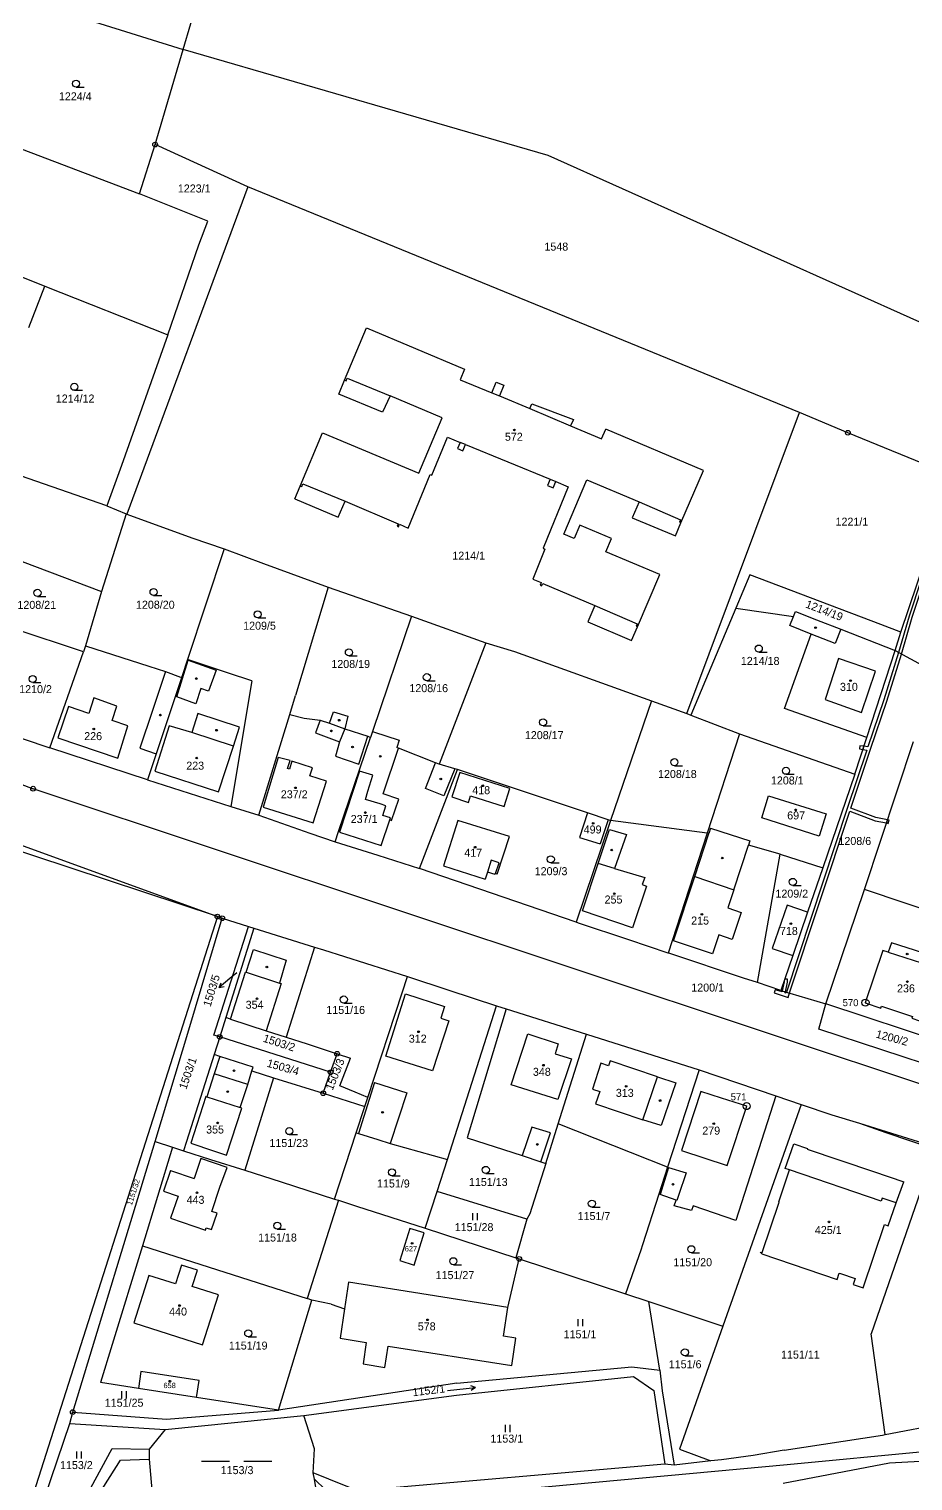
# Model space of a CAD drawing. Extents: x -820725 to -814908, y -1038210 to -1035296.
# Drawn here: x -818348.2 to -818160.4, y -1036908.8 to -1036600.3 of the extents above; entities that cross this region are included whole.
import ezdxf
from ezdxf.enums import TextEntityAlignment as Align

# ---------------------------------------------------------------- set-up
doc = ezdxf.new("R2010")
doc.units = 0
doc.header["$MEASUREMENT"] = 0
doc.linetypes.add('0_051C', pattern=[0])
for name, color, linetype in [('101', 1, 'CONTINUOUS'), ('1016', 1, 'CONTINUOUS'), ('1029', 1, 'CONTINUOUS'), ('105', 1, 'CONTINUOUS'), ('18', 1, 'CONTINUOUS'), ('21800', 1, 'CONTINUOUS'), ('21900', 1, 'CONTINUOUS'), ('23700', 1, 'CONTINUOUS'), ('304', 1, 'CONTINUOUS'), ('306', 1, 'CONTINUOUS'), ('402', 1, 'CONTINUOUS'), ('404', 1, 'CONTINUOUS'), ('802', 1, 'CONTINUOUS'), ('803', 1, 'CONTINUOUS')]:
    doc.layers.add(name, color=color, linetype=linetype)

# ---------------------------------------------------------------- blocks, each defined once
blk = doc.blocks.new('4_02$0')
at = {"layer": '404', "color": 255, "linetype": 'Continuous'}
blk.add_circle((-0.01, 0), 0.175, dxfattribs=at)
blk = doc.blocks.new('1029$1')
at = {"layer": '1029', "color": 6, "linetype": 'Continuous'}
for p, q in [((0, 3), (-0.5, 2)), ((0, 0), (0, 3)), ((0, 3), (0.5, 2))]:
    blk.add_line(p, q, dxfattribs=at)
blk = doc.blocks.new('3_04$3')
at = {"layer": '304', "color": 255, "linetype": 'Continuous'}
blk.add_line((0.01, 0), (1.76, 0), dxfattribs=at)
blk.add_circle((0.01, 0.75), 0.75, dxfattribs=at)
blk = doc.blocks.new('3_06$2')
at = {"layer": '306', "color": 255, "linetype": 'Continuous'}
for p, q in [((-0.51, 0), (-0.51, 1.5)), ((0.49, 0), (0.49, 1.5))]:
    blk.add_line(p, q, dxfattribs=at)
blk = doc.blocks.new('8_02$6')
at = {"layer": '802', "color": 255, "linetype": 'Continuous'}
for p, q in [((3.02, -0.01), (2.04, 0.49)), ((-2.98, -0.01), (3.02, -0.01)), ((3.02, -0.01), (2.04, -0.51))]:
    blk.add_line(p, q, dxfattribs=at)
blk = doc.blocks.new('8_03$8')
at = {"layer": '803', "color": 255, "linetype": 'Continuous'}
for p, q in [((-7.49, 0), (-1.49, 0)), ((1.51, 0), (7.51, 0))]:
    blk.add_line(p, q, dxfattribs=at)
blk = doc.blocks.new('1_01$12')
at = {"layer": '101', "color": 3, "linetype": 'Continuous'}
for radius in [0.75, 0.03]:
    blk.add_circle((0, 0), radius, dxfattribs=at)
blk = doc.blocks.new('1_05$13')
at = {"layer": '105', "color": 3, "linetype": 'Continuous'}
for radius in [0.5, 0.0303]:
    blk.add_circle((0, 0), radius, dxfattribs=at)

msp = doc.modelspace()

# ---------------------------------------------------------------- linework, layer by layer
at = {"layer": '1029', "color": 255, "linetype": 'Continuous'}
msp.add_line((-818304.12, -1036800.84), (-818305.56, -1036802.03), dxfattribs=at)
at = {"layer": '21800', "color": 255, "linetype": 'Continuous'}
for p, q in [((-818281.24, -1036674.87), (-818280.86, -1036675.01)), ((-818280.86, -1036675.01), (-818280.63, -1036674.47)), ((-818280.63, -1036674.47), (-818271.54, -1036678.26)), ((-818249.92, -1036677.58), (-818248.29, -1036678.25)), ((-818241.86, -1036680.89), (-818233.18, -1036684.63)), ((-818255.49, -1036688.59), (-818256.66, -1036688.11)), ((-818290.31, -1036697.52), (-818290.05, -1036696.9)), ((-818290.05, -1036696.9), (-818281.1, -1036700.6)), ((-818237.52, -1036695.96), (-818236.32, -1036696.45)), ((-818290.62, -1036697.39), (-818290.31, -1036697.52)), ((-818218.64, -1036700.75), (-818209.82, -1036704.54)), ((-818209.82, -1036704.54), (-818210.06, -1036705.09)), ((-818210.06, -1036705.09), (-818209.76, -1036705.22)), ((-818228, -1036722.8), (-818219.02, -1036726.64)), ((-818219.02, -1036726.64), (-818219.25, -1036727.17)), ((-818219.25, -1036727.17), (-818218.94, -1036727.31)), ((-818175.76, -1036727.83), (-818176.94, -1036730.84)), ((-818176.94, -1036730.84), (-818182.04, -1036728.84)), ((-818176.24, -1036734.04), (-818179.12, -1036742.73)), ((-818168.38, -1036736.7), (-818176.24, -1036734.04)), ((-818319.25, -1036736.81), (-818322.04, -1036745.12)), ((-818316.85, -1036742.21), (-818314.4, -1036734.42)), ((-818314.4, -1036734.42), (-818308.51, -1036736.51)), ((-818308.51, -1036736.51), (-818310.08, -1036740.98)), ((-818171.34, -1036745.49), (-818168.38, -1036736.7)), ((-818334.5, -1036742.42), (-818335.53, -1036745.69)), ((-818329.57, -1036744.18), (-818334.5, -1036742.42)), ((-818312.81, -1036743.67), (-818316.85, -1036742.21)), ((-818311.76, -1036740.43), (-818312.81, -1036743.67)), ((-818310.08, -1036740.98), (-818311.76, -1036740.43)), ((-818179.12, -1036742.73), (-818171.34, -1036745.49)), ((-818339.87, -1036744.23), (-818342.13, -1036750.88)), ((-818335.53, -1036745.69), (-818339.87, -1036744.23)), ((-818330.56, -1036747.24), (-818329.57, -1036744.18)), ((-818322.04, -1036745.12), (-818324.72, -1036753.1)), ((-818312.41, -1036745.74), (-818313.67, -1036749.78)), ((-818303.52, -1036748.65), (-818312.41, -1036745.74)), ((-818327.22, -1036748.36), (-818330.56, -1036747.24)), ((-818329.37, -1036755.21), (-818327.22, -1036748.36)), ((-818318.46, -1036748.34), (-818321.52, -1036757.98)), ((-818313.67, -1036749.78), (-818318.46, -1036748.34)), ((-818304.8, -1036752.69), (-818303.52, -1036748.65)), ((-818286.36, -1036747.15), (-818287.41, -1036749.85)), ((-818284.37, -1036747.8), (-818281.14, -1036748.95)), ((-818281.14, -1036748.95), (-818282.3, -1036751.78)), ((-818342.13, -1036750.88), (-818329.37, -1036755.21)), ((-818304.8, -1036752.69), (-818313.67, -1036749.78)), ((-818287.41, -1036749.85), (-818282.3, -1036751.78)), ((-818282.3, -1036751.78), (-818283.1, -1036754.82)), ((-818278.18, -1036756.47), (-818276.27, -1036750.55)), ((-818324.72, -1036753.1), (-818321.21, -1036754.27)), ((-818308.01, -1036762.36), (-818304.8, -1036752.69)), ((-818295.33, -1036755.1), (-818298.51, -1036765.63)), ((-818292.75, -1036755.74), (-818295.33, -1036755.1)), ((-818283.1, -1036754.82), (-818278.18, -1036756.47)), ((-818272.99, -1036762.81), (-818269.77, -1036753.11)), ((-818321.52, -1036757.98), (-818308.01, -1036762.36)), ((-818293.31, -1036757.42), (-818292.75, -1036755.74)), ((-818292.93, -1036757.55), (-818293.31, -1036757.42)), ((-818292.38, -1036755.88), (-818292.93, -1036757.55)), ((-818288.03, -1036757.27), (-818292.38, -1036755.88)), ((-818288.56, -1036758.95), (-818288.03, -1036757.27)), ((-818278.04, -1036757.95), (-818282.3, -1036770.91)), ((-818275.21, -1036758.8), (-818278.04, -1036757.95)), ((-818276.24, -1036762.23), (-818275.21, -1036758.8)), ((-818264.03, -1036761.68), (-818261.85, -1036756.21)), ((-818257.79, -1036757.48), (-818260.09, -1036763.2)), ((-818285.01, -1036760.1), (-818288.56, -1036758.95)), ((-818287.84, -1036768.99), (-818285.01, -1036760.1)), ((-818260.09, -1036763.2), (-818264.03, -1036761.68)), ((-818276.77, -1036764), (-818276.24, -1036762.23)), ((-818273.64, -1036764.93), (-818276.77, -1036764)), ((-818272.41, -1036765.31), (-818273.64, -1036764.93)), ((-818269.7, -1036763.92), (-818272.99, -1036762.81)), ((-818271.23, -1036768.47), (-818269.7, -1036763.92)), ((-818298.51, -1036765.63), (-818287.84, -1036768.99)), ((-818273.06, -1036767.4), (-818272.41, -1036765.31)), ((-818271.44, -1036767.9), (-818273.06, -1036767.4)), ((-818271.59, -1036768.35), (-818271.44, -1036767.9)), ((-818282.3, -1036770.91), (-818273.42, -1036773.74)), ((-818273.42, -1036773.74), (-818271.59, -1036768.35)), ((-818271.59, -1036768.35), (-818271.23, -1036768.47)), ((-818227.35, -1036777.58), (-818224.94, -1036770.35)), ((-818224.94, -1036770.35), (-818221.32, -1036771.43)), ((-818221.32, -1036771.43), (-818223.88, -1036778.63)), ((-818206.81, -1036780.33), (-818203.8, -1036771.23)), ((-818198.46, -1036783.22), (-818195.39, -1036773.68)), ((-818250.05, -1036776.9), (-818250.86, -1036779.41)), ((-818248.38, -1036777.44), (-818250.05, -1036776.9)), ((-818249.12, -1036779.72), (-818248.38, -1036777.44)), ((-818230.68, -1036787.65), (-818227.35, -1036777.58)), ((-818223.88, -1036778.63), (-818227.35, -1036777.58)), ((-818223.88, -1036778.63), (-818217.43, -1036780.6)), ((-818211.33, -1036794.01), (-818206.81, -1036780.33)), ((-818206.81, -1036780.33), (-818198.46, -1036783.22)), ((-818217.08, -1036782.41), (-818220.04, -1036791.24)), ((-818217.43, -1036780.6), (-818217.99, -1036782.08)), ((-818217.99, -1036782.08), (-818217.08, -1036782.41)), ((-818198.46, -1036783.22), (-818199.75, -1036787.05)), ((-818220.04, -1036791.24), (-818230.68, -1036787.65)), ((-818199.75, -1036787.05), (-818196.93, -1036788)), ((-818196.93, -1036788), (-818198.88, -1036793.73)), ((-818203.05, -1036796.82), (-818211.33, -1036794.01)), ((-818201.69, -1036792.78), (-818203.05, -1036796.82)), ((-818198.88, -1036793.73), (-818201.69, -1036792.78)), ((-818164.99, -1036794.45), (-818165.7, -1036796.47)), ((-818158.37, -1036796.6), (-818164.99, -1036794.45)), ((-818302.11, -1036800.71), (-818300.56, -1036795.89)), ((-818300.56, -1036795.89), (-818293.6, -1036798.14)), ((-818293.6, -1036798.14), (-818295.03, -1036802.99)), ((-818166.85, -1036796.1), (-818170.59, -1036807.21)), ((-818165.7, -1036796.47), (-818166.85, -1036796.1)), ((-818165.7, -1036796.47), (-818158.61, -1036798.73)), ((-818305.46, -1036810.65), (-818302.26, -1036800.66)), ((-818302.26, -1036800.66), (-818302.11, -1036800.71)), ((-818302.11, -1036800.71), (-818295.03, -1036802.99)), ((-818294.66, -1036803.11), (-818297.83, -1036813.12)), ((-818295.03, -1036802.99), (-818294.66, -1036803.11)), ((-818272.4, -1036818.51), (-818268.24, -1036805.27)), ((-818268.24, -1036805.27), (-818260, -1036807.96)), ((-818260, -1036807.96), (-818260.76, -1036810.48)), ((-818170.59, -1036807.21), (-818167.26, -1036808.31)), ((-818167.26, -1036808.31), (-818167.13, -1036807.9)), ((-818167.13, -1036807.9), (-818160.56, -1036810.08)), ((-818259.02, -1036811.01), (-818262.52, -1036821.68)), ((-818260.76, -1036810.48), (-818259.02, -1036811.01)), ((-818160.56, -1036810.08), (-818160.7, -1036810.49)), ((-818160.7, -1036810.49), (-818157.4, -1036811.59)), ((-818245.79, -1036824.62), (-818242.25, -1036813.79)), ((-818242.25, -1036813.79), (-818235.82, -1036815.92)), ((-818235.82, -1036815.92), (-818236.47, -1036818.01)), ((-818307.71, -1036818.57), (-818308.89, -1036822.28)), ((-818262.52, -1036821.68), (-818272.4, -1036818.51)), ((-818236.47, -1036818.01), (-818232.97, -1036819.1)), ((-818232.97, -1036819.1), (-818235.89, -1036827.72)), ((-818226.73, -1036820.04), (-818228.51, -1036825.54)), ((-818225.12, -1036820.56), (-818226.73, -1036820.04)), ((-818224.78, -1036819.56), (-818225.12, -1036820.56)), ((-818214.7, -1036822.96), (-818224.78, -1036819.56)), ((-818308.89, -1036822.28), (-818310.44, -1036827.15)), ((-818301.78, -1036824.53), (-818308.89, -1036822.28)), ((-818301.78, -1036824.53), (-818300.87, -1036821.68)), ((-818217.81, -1036832.09), (-818214.7, -1036822.96)), ((-818214.7, -1036822.96), (-818210.82, -1036824.22)), ((-818303.39, -1036829.42), (-818301.78, -1036824.53)), ((-818274.83, -1036824.12), (-818278.24, -1036834.94)), ((-818274.83, -1036824.12), (-818267.98, -1036826.35)), ((-818267.98, -1036826.35), (-818271.5, -1036837.07)), ((-818235.89, -1036827.72), (-818245.79, -1036824.62)), ((-818228.51, -1036825.54), (-818226.99, -1036826.06)), ((-818226.99, -1036826.06), (-818227.87, -1036828.63)), ((-818210.82, -1036824.22), (-818213.95, -1036833.29)), ((-818205.5, -1036826.07), (-818209.63, -1036838.56)), ((-818201.13, -1036827.46), (-818205.5, -1036826.07)), ((-818310.66, -1036827.08), (-818313.87, -1036836.99)), ((-818310.44, -1036827.15), (-818310.66, -1036827.08)), ((-818310.44, -1036827.15), (-818303.39, -1036829.42)), ((-818306.31, -1036839.54), (-818303.01, -1036829.55)), ((-818303.01, -1036829.55), (-818303.39, -1036829.42)), ((-818227.87, -1036828.63), (-818217.81, -1036832.09)), ((-818195.73, -1036829.19), (-818201.13, -1036827.46)), ((-818199.91, -1036841.79), (-818195.73, -1036829.19)), ((-818213.95, -1036833.29), (-818217.81, -1036832.09)), ((-818241.44, -1036833.63), (-818243.44, -1036839.66)), ((-818237.47, -1036834.8), (-818241.44, -1036833.63)), ((-818239.51, -1036840.97), (-818237.47, -1036834.8)), ((-818313.87, -1036836.99), (-818309.04, -1036838.62)), ((-818309.04, -1036838.62), (-818306.31, -1036839.54)), ((-818209.63, -1036838.56), (-818199.91, -1036841.79)), ((-818212.4, -1036842.16), (-818214.16, -1036847.94)), ((-818212.4, -1036842.16), (-818208.6, -1036843.32)), ((-818208.6, -1036843.32), (-818210.23, -1036848.16)), ((-818167.16, -1036849.34), (-818186.64, -1036842.72)), ((-818210.23, -1036848.16), (-818210.58, -1036849.19)), ((-818210.58, -1036849.19), (-818210.74, -1036849.13)), ((-818166.95, -1036848.71), (-818167.16, -1036849.34)), ((-818164.03, -1036849.7), (-818166.95, -1036848.71)), ((-818192.52, -1036860.39), (-818192.47, -1036860.25))]:
    msp.add_line(p, q, dxfattribs=at)
at = {"layer": '21900', "color": 3, "linetype": 'Continuous'}
for p, q in [((-818315.49, -1036604.66), (-818309.5, -1036584.02)), ((-818334.35, -1036598.73), (-818315.49, -1036604.66)), ((-818321.46, -1036624.83), (-818315.49, -1036604.66)), ((-818354.38, -1036624.05), (-818324.77, -1036635.31)), ((-818324.77, -1036635.31), (-818321.46, -1036624.83)), ((-818301.78, -1036633.83), (-818321.46, -1036624.83)), ((-818301.78, -1036633.83), (-818327.43, -1036703.38)), ((-818310.26, -1036641.11), (-818324.77, -1036635.31)), ((-818184.55, -1036681.75), (-818301.78, -1036633.83)), ((-818312.18, -1036646.13), (-818310.26, -1036641.11)), ((-818318.74, -1036665.25), (-818312.18, -1036646.13)), ((-818358.12, -1036649.66), (-818344.9, -1036654.94)), ((-818348.27, -1036663.69), (-818344.9, -1036654.94)), ((-818344.9, -1036654.94), (-818318.74, -1036665.25)), ((-818318.74, -1036665.25), (-818328.63, -1036693.03)), ((-818281.24, -1036674.87), (-818276.52, -1036663.75)), ((-818276.52, -1036663.75), (-818255.7, -1036672.59)), ((-818282.41, -1036677.86), (-818281.24, -1036674.87)), ((-818255.7, -1036672.59), (-818256.62, -1036674.82)), ((-818256.62, -1036674.82), (-818249.92, -1036677.58)), ((-818249.92, -1036677.58), (-818249, -1036675.34)), ((-818249, -1036675.34), (-818247.37, -1036675.99)), ((-818273.15, -1036681.73), (-818282.41, -1036677.86)), ((-818271.54, -1036678.26), (-818273.15, -1036681.73)), ((-818260.43, -1036682.9), (-818271.54, -1036678.26)), ((-818247.37, -1036675.99), (-818248.29, -1036678.25)), ((-818248.29, -1036678.25), (-818241.86, -1036680.89)), ((-818241.86, -1036680.89), (-818241.43, -1036679.93)), ((-818241.43, -1036679.93), (-818232.55, -1036683.27)), ((-818265.45, -1036694.68), (-818260.43, -1036682.9)), ((-818232.55, -1036683.27), (-818233.18, -1036684.63)), ((-818233.18, -1036684.63), (-818226.63, -1036687.39)), ((-818208.49, -1036745.74), (-818184.55, -1036681.75)), ((-818174.27, -1036686.08), (-818184.55, -1036681.75)), ((-818290.62, -1036697.39), (-818285.9, -1036686.1)), ((-818285.9, -1036686.1), (-818265.45, -1036694.68)), ((-818262.66, -1036695.09), (-818259.34, -1036687.01)), ((-818259.34, -1036687.01), (-818256.66, -1036688.11)), ((-818226.63, -1036687.39), (-818225.7, -1036685.29)), ((-818204.92, -1036694.06), (-818225.7, -1036685.29)), ((-818151.91, -1036695.23), (-818174.27, -1036686.08)), ((-818256.66, -1036688.11), (-818257.21, -1036689.45)), ((-818257.21, -1036689.45), (-818256.04, -1036689.93)), ((-818256.04, -1036689.93), (-818255.49, -1036688.59)), ((-818255.49, -1036688.59), (-818237.52, -1036695.96)), ((-818331.69, -1036701.61), (-818358.43, -1036692.32)), ((-818328.63, -1036693.03), (-818331.69, -1036701.61)), ((-818267.71, -1036706.31), (-818263.04, -1036694.93)), ((-818263.04, -1036694.93), (-818262.66, -1036695.09)), ((-818237.52, -1036695.96), (-818238.06, -1036697.3)), ((-818236.87, -1036697.79), (-818236.32, -1036696.45)), ((-818236.32, -1036696.45), (-818233.66, -1036697.54)), ((-818234.59, -1036707.63), (-818229.74, -1036696.09)), ((-818229.74, -1036696.09), (-818218.64, -1036700.75)), ((-818209.76, -1036705.22), (-818204.92, -1036694.06)), ((-818291.79, -1036700.13), (-818290.62, -1036697.39)), ((-818291.79, -1036700.13), (-818282.56, -1036704.01)), ((-818233.66, -1036697.54), (-818239.02, -1036710.61)), ((-818238.06, -1036697.3), (-818236.87, -1036697.79)), ((-818331.69, -1036701.61), (-818327.62, -1036703.31)), ((-818282.56, -1036704.01), (-818281.1, -1036700.6)), ((-818281.1, -1036700.6), (-818269.83, -1036705.41)), ((-818218.64, -1036700.75), (-818220.06, -1036704.13)), ((-818327.62, -1036703.31), (-818332.82, -1036719.78)), ((-818327.62, -1036703.31), (-818327.43, -1036703.38)), ((-818327.43, -1036703.38), (-818313.64, -1036708.41)), ((-818269.83, -1036705.41), (-818270.06, -1036705.95)), ((-818270.06, -1036705.95), (-818269.77, -1036706.08)), ((-818269.77, -1036706.08), (-818269.54, -1036705.53)), ((-818269.54, -1036705.53), (-818267.71, -1036706.31)), ((-818231.2, -1036705.72), (-818232.39, -1036708.55)), ((-818224.52, -1036708.53), (-818231.2, -1036705.72)), ((-818220.06, -1036704.13), (-818210.89, -1036707.99)), ((-818210.89, -1036707.99), (-818209.76, -1036705.22)), ((-818313.64, -1036708.41), (-818306.78, -1036710.71)), ((-818232.39, -1036708.55), (-818234.59, -1036707.63)), ((-818225.71, -1036711.36), (-818224.52, -1036708.53)), ((-818359.94, -1036709.6), (-818332.82, -1036719.78)), ((-818306.78, -1036710.71), (-818314.57, -1036734.24)), ((-818306.78, -1036710.71), (-818298.41, -1036713.83)), ((-818238.62, -1036710.78), (-818241.23, -1036717.15)), ((-818239.02, -1036710.61), (-818238.62, -1036710.78)), ((-818214.25, -1036716.17), (-818225.71, -1036711.36)), ((-818298.41, -1036713.83), (-818284.66, -1036718.85)), ((-818162.99, -1036728.46), (-818157.8, -1036712.96)), ((-818241.23, -1036717.15), (-818239.42, -1036717.92)), ((-818239.42, -1036717.92), (-818239.65, -1036718.47)), ((-818239.65, -1036718.47), (-818239.33, -1036718.6)), ((-818239.33, -1036718.6), (-818239.11, -1036718.07)), ((-818239.11, -1036718.07), (-818228, -1036722.8)), ((-818218.94, -1036727.31), (-818214.25, -1036716.17)), ((-818195.12, -1036716.26), (-818198.09, -1036723.33)), ((-818167.27, -1036726.82), (-818195.12, -1036716.26)), ((-818332.82, -1036719.78), (-818336.25, -1036731.34)), ((-818284.66, -1036718.85), (-818291.62, -1036741.88)), ((-818284.66, -1036718.85), (-818266.99, -1036725.04)), ((-818228, -1036722.8), (-818229.48, -1036726.27)), ((-818198.09, -1036723.33), (-818204.52, -1036738.64)), ((-818198.09, -1036723.33), (-818185.83, -1036725.1)), ((-818185.83, -1036725.1), (-818185.42, -1036724.05)), ((-818185.42, -1036724.05), (-818180.95, -1036725.8)), ((-818336.64, -1036732.65), (-818351.59, -1036727.64)), ((-818266.99, -1036725.04), (-818275.27, -1036749.52)), ((-818266.99, -1036725.04), (-818251.2, -1036730.72)), ((-818229.48, -1036726.27), (-818220.22, -1036730.19)), ((-818220.22, -1036730.19), (-818218.94, -1036727.31)), ((-818186.6, -1036727.06), (-818185.83, -1036725.1)), ((-818182.04, -1036728.84), (-818186.6, -1036727.06)), ((-818180.95, -1036725.8), (-818175.76, -1036727.83)), ((-818175.76, -1036727.83), (-818164.22, -1036732.36)), ((-818162.99, -1036728.46), (-818167.27, -1036726.82)), ((-818431.29, -1036729.71), (-818347.38, -1036761.7)), ((-818251.2, -1036730.72), (-818261.13, -1036756.49)), ((-818251.2, -1036730.72), (-818245.07, -1036732.58)), ((-818187.7, -1036744.63), (-818182.04, -1036728.84)), ((-818164.22, -1036732.36), (-818162.99, -1036728.46)), ((-818343.79, -1036753.02), (-818336.64, -1036732.65)), ((-818336.25, -1036731.34), (-818336.64, -1036732.65)), ((-818336.25, -1036731.34), (-818322.78, -1036735.67)), ((-818245.07, -1036732.58), (-818215.98, -1036743.04)), ((-818170.27, -1036750.85), (-818164.22, -1036732.36)), ((-818164.22, -1036732.36), (-818155.25, -1036737.23)), ((-818322.78, -1036735.67), (-818319.25, -1036736.81)), ((-818319.25, -1036736.81), (-818316.08, -1036737.97)), ((-818314.57, -1036734.24), (-818315.79, -1036737.91)), ((-818305.86, -1036737.15), (-818314.57, -1036734.24)), ((-818300.91, -1036738.79), (-818305.86, -1036737.15)), ((-818315.79, -1036737.91), (-818321.21, -1036754.27)), ((-818316.08, -1036737.97), (-818315.79, -1036737.91)), ((-818300.91, -1036738.79), (-818305.35, -1036765.48)), ((-818204.52, -1036738.64), (-818207.63, -1036746.05)), ((-818292.85, -1036745.93), (-818291.62, -1036741.88)), ((-818215.98, -1036743.04), (-818224.7, -1036768.48)), ((-818215.98, -1036743.04), (-818208.49, -1036745.74)), ((-818296.11, -1036756.51), (-818292.85, -1036745.93)), ((-818292.85, -1036745.93), (-818289.77, -1036746.74)), ((-818284.37, -1036747.8), (-818283.56, -1036745.35)), ((-818283.56, -1036745.35), (-818280.54, -1036746.26)), ((-818280.54, -1036746.26), (-818281.14, -1036748.95)), ((-818208.49, -1036745.74), (-818207.63, -1036746.05)), ((-818207.63, -1036746.05), (-818197.26, -1036750.01)), ((-818170.27, -1036750.85), (-818187.7, -1036744.63)), ((-818356.57, -1036748.76), (-818343.79, -1036753.02)), ((-818289.77, -1036746.74), (-818286.36, -1036747.15)), ((-818286.36, -1036747.15), (-818284.37, -1036747.8)), ((-818281.14, -1036748.95), (-818276.27, -1036750.55)), ((-818275.27, -1036749.52), (-818275.7, -1036750.79)), ((-818275.05, -1036749.59), (-818275.27, -1036749.52)), ((-818282.48, -1036770.81), (-818275.7, -1036750.79)), ((-818276.27, -1036750.55), (-818275.7, -1036750.79)), ((-818275.05, -1036749.59), (-818269.61, -1036751.42)), ((-818269.61, -1036751.42), (-818270.13, -1036752.97)), ((-818197.26, -1036750.01), (-818204.15, -1036771.13)), ((-818197.26, -1036750.01), (-818172.82, -1036758.65)), ((-818172.82, -1036758.65), (-818170.27, -1036750.85)), ((-818170.71, -1036783.11), (-818160.31, -1036751.64)), ((-818323.06, -1036759.85), (-818343.79, -1036753.02)), ((-818321.21, -1036754.27), (-818323.06, -1036759.85)), ((-818269.77, -1036753.11), (-818270.13, -1036752.97)), ((-818261.85, -1036756.21), (-818269.77, -1036753.11)), ((-818308.23, -1036788.88), (-818402.98, -1036757.52)), ((-818299.45, -1036767.36), (-818296.11, -1036756.51)), ((-818265.28, -1036778.65), (-818257.21, -1036757.65)), ((-818261.13, -1036756.49), (-818261.85, -1036756.21)), ((-818257.79, -1036757.48), (-818261.13, -1036756.49)), ((-818256.73, -1036758.25), (-818258.4, -1036763.46)), ((-818257.21, -1036757.65), (-818257.79, -1036757.48)), ((-818229.62, -1036766.84), (-818257.21, -1036757.65)), ((-818246.07, -1036761.66), (-818256.73, -1036758.25)), ((-818172.82, -1036758.65), (-818179.59, -1036778.5)), ((-818146.21, -1036828.71), (-818347.38, -1036761.7)), ((-818323.06, -1036759.85), (-818305.35, -1036765.48)), ((-818247.31, -1036765.5), (-818246.07, -1036761.66)), ((-818258.4, -1036763.46), (-818254.9, -1036764.62)), ((-818254.9, -1036764.62), (-818254.43, -1036763.19)), ((-818254.43, -1036763.19), (-818247.31, -1036765.5)), ((-818192.53, -1036767.86), (-818191.12, -1036763.21)), ((-818191.12, -1036763.21), (-818178.9, -1036767.05)), ((-818372.55, -1036765.52), (-818307.19, -1036789.22)), ((-818305.35, -1036765.48), (-818299.45, -1036767.36)), ((-818299.45, -1036767.36), (-818288.58, -1036771.13)), ((-818229.62, -1036766.84), (-818231.3, -1036772.08)), ((-818225.17, -1036768.32), (-818229.62, -1036766.84)), ((-818180.38, -1036771.81), (-818192.53, -1036767.86)), ((-818178.9, -1036767.05), (-818180.38, -1036771.81)), ((-818288.58, -1036771.13), (-818283.22, -1036773)), ((-818283.22, -1036773), (-818282.48, -1036770.81)), ((-818257.11, -1036768.43), (-818260.17, -1036778.1)), ((-818246.19, -1036771.89), (-818257.11, -1036768.43)), ((-818224.7, -1036768.48), (-818232, -1036790.09)), ((-818225.17, -1036768.32), (-818226.88, -1036773.44)), ((-818224.7, -1036768.48), (-818225.17, -1036768.32)), ((-818204.15, -1036771.13), (-818224.7, -1036768.48)), ((-818204.15, -1036771.13), (-818207.13, -1036780.26)), ((-818203.8, -1036771.23), (-818204.15, -1036771.13)), ((-818203.42, -1036770.07), (-818203.8, -1036771.23)), ((-818203.42, -1036770.07), (-818195.09, -1036772.76)), ((-818283.22, -1036773), (-818274.14, -1036775.85)), ((-818248.76, -1036779.83), (-818246.19, -1036771.89)), ((-818231.3, -1036772.08), (-818226.88, -1036773.44)), ((-818195.09, -1036772.76), (-818195.39, -1036773.68)), ((-818188.62, -1036775.64), (-818195.39, -1036773.68)), ((-818274.14, -1036775.85), (-818265.28, -1036778.65)), ((-818193.45, -1036802.91), (-818188.62, -1036775.64)), ((-818188.62, -1036775.64), (-818179.59, -1036778.5)), ((-818232, -1036790.09), (-818265.28, -1036778.65)), ((-818260.17, -1036778.1), (-818251.35, -1036780.94)), ((-818250.86, -1036779.41), (-818251.35, -1036780.94)), ((-818249.19, -1036779.95), (-818250.86, -1036779.41)), ((-818249.12, -1036779.72), (-818249.19, -1036779.95)), ((-818248.76, -1036779.83), (-818249.12, -1036779.72)), ((-818207.13, -1036780.26), (-818212.47, -1036796.63)), ((-818179.59, -1036778.5), (-818182.83, -1036787.96)), ((-818178.94, -1036807.42), (-818170.71, -1036783.11)), ((-818142.51, -1036792.62), (-818170.71, -1036783.11)), ((-818308.23, -1036788.88), (-818347.3, -1036911.4)), ((-818314.31, -1036812.95), (-818307.19, -1036789.22)), ((-818307.19, -1036789.22), (-818308.23, -1036788.88)), ((-818307.19, -1036789.22), (-818301.64, -1036790.96)), ((-818182.83, -1036787.96), (-818185.99, -1036797.18)), ((-818309, -1036814.06), (-818301.64, -1036790.96)), ((-818300.51, -1036791.32), (-818306.41, -1036810.34)), ((-818301.64, -1036790.96), (-818300.51, -1036791.32)), ((-818300.51, -1036791.32), (-818287.62, -1036795.36)), ((-818231.47, -1036790.26), (-818232, -1036790.09)), ((-818220.83, -1036793.82), (-818231.47, -1036790.26)), ((-818287.62, -1036795.36), (-818293.58, -1036814.5)), ((-818287.62, -1036795.36), (-818285.69, -1036795.97)), ((-818212.47, -1036796.63), (-818220.83, -1036793.82)), ((-818285.69, -1036795.97), (-818267.84, -1036801.59)), ((-818212.09, -1036796.75), (-818212.47, -1036796.63)), ((-818196.43, -1036801.93), (-818212.09, -1036796.75)), ((-818185.99, -1036797.18), (-818188.52, -1036804.55)), ((-818268.99, -1036805.1), (-818267.84, -1036801.59)), ((-818267.84, -1036801.59), (-818259.06, -1036804.49)), ((-818193.45, -1036802.91), (-818196.43, -1036801.93)), ((-818259.06, -1036804.49), (-818248.91, -1036807.85)), ((-818188.52, -1036804.55), (-818193.45, -1036802.91)), ((-818188.52, -1036804.55), (-818178.94, -1036807.42)), ((-818276.27, -1036827.31), (-818268.99, -1036805.1)), ((-818259.35, -1036840.46), (-818248.91, -1036807.85)), ((-818248.91, -1036807.85), (-818246.9, -1036808.47)), ((-818180.45, -1036812.82), (-818178.94, -1036807.42)), ((-818150.64, -1036816.8), (-818178.94, -1036807.42)), ((-818306.41, -1036810.34), (-818307.73, -1036814.45)), ((-818305.46, -1036810.65), (-818306.41, -1036810.34)), ((-818305.46, -1036810.65), (-818297.83, -1036813.12)), ((-818246.9, -1036808.47), (-818255.16, -1036835.91)), ((-818246.9, -1036808.47), (-818229.82, -1036813.84)), ((-818321.43, -1036836.7), (-818314.31, -1036812.95)), ((-818307.73, -1036814.45), (-818309, -1036814.06)), ((-818297.83, -1036813.12), (-818293.58, -1036814.5)), ((-818235.81, -1036832.93), (-818229.82, -1036813.84)), ((-818229.82, -1036813.84), (-818205.89, -1036821.44)), ((-818152.31, -1036822.04), (-818180.45, -1036812.82)), ((-818307.73, -1036814.45), (-818308.92, -1036818.18)), ((-818284.17, -1036821.95), (-818307.73, -1036814.45)), ((-818293.58, -1036814.5), (-818289.16, -1036815.94)), ((-818289.16, -1036815.94), (-818282.78, -1036818.01)), ((-818308.92, -1036818.18), (-818314.81, -1036836.67)), ((-818307.71, -1036818.57), (-818308.92, -1036818.18)), ((-818300.6, -1036820.84), (-818307.71, -1036818.57)), ((-818284.17, -1036821.95), (-818282.78, -1036818.01)), ((-818282.78, -1036818.01), (-818279.93, -1036818.94)), ((-818282.22, -1036824.87), (-818279.93, -1036818.94)), ((-818296.27, -1036823.12), (-818302.39, -1036842.79)), ((-818300.87, -1036821.68), (-818300.6, -1036820.84)), ((-818300.87, -1036821.68), (-818296.27, -1036823.12)), ((-818296.27, -1036823.12), (-818285.74, -1036826.42)), ((-818285.74, -1036826.42), (-818284.17, -1036821.95)), ((-818205.89, -1036821.44), (-818212.57, -1036842.09)), ((-818205.89, -1036821.44), (-818189.6, -1036826.94)), ((-818285.74, -1036826.42), (-818276.89, -1036829.2)), ((-818278.95, -1036826.21), (-818282.22, -1036824.87)), ((-818276.27, -1036827.31), (-818278.95, -1036826.21)), ((-818278.72, -1036834.79), (-818276.89, -1036829.2)), ((-818276.89, -1036829.2), (-818276.27, -1036827.31)), ((-818189.6, -1036826.94), (-818198.09, -1036853.44)), ((-818184.16, -1036828.78), (-818197.48, -1036866.5)), ((-818189.6, -1036826.94), (-818184.16, -1036828.78)), ((-818184.16, -1036828.78), (-818177.7, -1036830.97)), ((-818177.7, -1036830.97), (-818171.81, -1036832.77)), ((-818171.81, -1036832.77), (-818166.17, -1036834.77)), ((-818171.81, -1036832.77), (-818136.26, -1036843.95)), ((-818283.35, -1036848.9), (-818278.72, -1036834.79)), ((-818278.72, -1036834.79), (-818278.24, -1036834.94)), ((-818278.24, -1036834.94), (-818274.15, -1036836.23)), ((-818255.16, -1036835.91), (-818243.44, -1036839.66)), ((-818238.45, -1036841.33), (-818235.81, -1036832.93)), ((-818212.57, -1036842.09), (-818235.81, -1036832.93)), ((-818166.17, -1036834.77), (-818155.7, -1036838.26)), ((-818338.96, -1036894.15), (-818321.43, -1036836.7)), ((-818317.74, -1036837.88), (-818324.14, -1036858.82)), ((-818321.43, -1036836.7), (-818317.74, -1036837.88)), ((-818317.74, -1036837.88), (-818315.43, -1036838.62)), ((-818314.81, -1036836.67), (-818315.43, -1036838.62)), ((-818315.43, -1036838.62), (-818309.68, -1036840.46)), ((-818274.15, -1036836.23), (-818271.5, -1036837.07)), ((-818271.5, -1036837.07), (-818259.35, -1036840.46)), ((-818187.57, -1036842.4), (-818185.78, -1036837.14)), ((-818185.78, -1036837.14), (-818182.87, -1036838.13)), ((-818182.87, -1036838.13), (-818182.92, -1036838.3)), ((-818182.92, -1036838.3), (-818168.85, -1036843.06)), ((-818155.7, -1036838.26), (-818169.29, -1036877.55)), ((-818311.72, -1036840.27), (-818313.16, -1036844.54)), ((-818306.18, -1036842.17), (-818311.72, -1036840.27)), ((-818309.68, -1036840.46), (-818302.39, -1036842.79)), ((-818261.54, -1036847.3), (-818259.35, -1036840.46)), ((-818243.44, -1036839.66), (-818239.51, -1036840.97)), ((-818238.45, -1036841.33), (-818241.82, -1036852.03)), ((-818239.51, -1036840.97), (-818238.45, -1036841.33)), ((-818212.57, -1036842.09), (-818214.43, -1036847.84)), ((-818318.17, -1036842.84), (-818319.66, -1036847.2)), ((-818318.17, -1036842.84), (-818313.16, -1036844.54)), ((-818307.69, -1036846.38), (-818306.18, -1036842.17)), ((-818302.39, -1036842.79), (-818294.66, -1036845.25)), ((-818188.95, -1036849.51), (-818186.64, -1036842.72)), ((-818186.64, -1036842.72), (-818187.57, -1036842.4)), ((-818168.85, -1036843.06), (-818162.37, -1036845.26)), ((-818319.66, -1036847.2), (-818316.58, -1036848.28)), ((-818316.58, -1036848.28), (-818318.17, -1036852.99)), ((-818309.42, -1036851.51), (-818307.69, -1036846.38)), ((-818294.66, -1036845.25), (-818283.35, -1036848.9)), ((-818264.09, -1036855.08), (-818261.54, -1036847.3)), ((-818242.46, -1036853.19), (-818261.54, -1036847.3)), ((-818214.43, -1036847.84), (-818217.93, -1036858.65)), ((-818214.16, -1036847.94), (-818214.43, -1036847.84)), ((-818210.74, -1036849.13), (-818214.16, -1036847.94)), ((-818164.03, -1036849.7), (-818162.37, -1036845.26)), ((-818282.52, -1036849.16), (-818289.16, -1036870.03)), ((-818283.35, -1036848.9), (-818282.52, -1036849.16)), ((-818282.52, -1036849.16), (-818278.67, -1036850.39)), ((-818278.67, -1036850.39), (-818264.09, -1036855.08)), ((-818211.16, -1036850.32), (-818210.74, -1036849.13)), ((-818207.47, -1036851.35), (-818211.16, -1036850.32)), ((-818207.15, -1036850.34), (-818207.47, -1036851.35)), ((-818198.09, -1036853.44), (-818207.15, -1036850.34)), ((-818192.47, -1036860.25), (-818188.85, -1036849.54)), ((-818188.85, -1036849.54), (-818188.95, -1036849.51)), ((-818165.68, -1036854.57), (-818164.03, -1036849.7)), ((-818318.17, -1036852.99), (-818310.77, -1036855.51)), ((-818309.44, -1036855.38), (-818308.27, -1036851.9)), ((-818308.27, -1036851.9), (-818309.42, -1036851.51)), ((-818242.46, -1036853.19), (-818244.82, -1036861.38)), ((-818241.82, -1036852.03), (-818242.46, -1036853.19)), ((-818171, -1036867.77), (-818166.45, -1036854.31)), ((-818166.45, -1036854.31), (-818165.68, -1036854.57)), ((-818310.77, -1036855.51), (-818310.6, -1036854.99)), ((-818310.6, -1036854.99), (-818309.44, -1036855.38)), ((-818267.35, -1036855.14), (-818269.48, -1036861.96)), ((-818264.3, -1036856.1), (-818267.35, -1036855.14)), ((-818266.42, -1036862.91), (-818264.3, -1036856.1)), ((-818264.09, -1036855.08), (-818244.82, -1036861.38)), ((-818324.14, -1036858.82), (-818330.55, -1036879.79)), ((-818324.14, -1036858.82), (-818289.16, -1036870.03)), ((-818218.28, -1036859.73), (-818221.52, -1036869.03)), ((-818217.93, -1036858.65), (-818218.28, -1036859.73)), ((-818192.81, -1036860.29), (-818192.76, -1036860.15)), ((-818192.52, -1036860.39), (-818192.81, -1036860.29)), ((-818192.76, -1036860.15), (-818192.47, -1036860.25)), ((-818192.58, -1036860.57), (-818192.52, -1036860.39)), ((-818192.58, -1036860.57), (-818176.55, -1036865.99)), ((-818315.84, -1036862.95), (-818317.12, -1036866.94)), ((-818312.47, -1036864.03), (-818315.84, -1036862.95)), ((-818269.48, -1036861.96), (-818266.42, -1036862.91)), ((-818246.51, -1036871.92), (-818244.09, -1036861.62)), ((-818244.82, -1036861.38), (-818244.09, -1036861.62)), ((-818244.09, -1036861.62), (-818221.52, -1036869.03)), ((-818322.78, -1036865.13), (-818326, -1036875.2)), ((-818317.12, -1036866.94), (-818322.78, -1036865.13)), ((-818313.57, -1036867.45), (-818312.47, -1036864.03)), ((-818280.34, -1036866.57), (-818281.19, -1036872.19)), ((-818246.51, -1036871.92), (-818280.34, -1036866.57)), ((-818197.48, -1036866.5), (-818200.81, -1036875.92)), ((-818176.55, -1036865.99), (-818176.09, -1036864.62)), ((-818176.09, -1036864.62), (-818175.84, -1036864.7)), ((-818175.84, -1036864.7), (-818172.7, -1036865.76)), ((-818172.7, -1036865.76), (-818173.14, -1036867.05)), ((-818308.01, -1036869.23), (-818313.57, -1036867.45)), ((-818311.42, -1036879.87), (-818308.01, -1036869.23)), ((-818221.52, -1036869.03), (-818216.55, -1036870.68)), ((-818173.14, -1036867.05), (-818171, -1036867.77)), ((-818295.22, -1036893.74), (-818288.17, -1036870.35)), ((-818288.17, -1036870.35), (-818289.16, -1036870.03)), ((-818284.06, -1036871.22), (-818288.17, -1036870.35)), ((-818284.06, -1036871.22), (-818281.19, -1036872.19)), ((-818281.19, -1036872.19), (-818282.13, -1036878.46)), ((-818247.43, -1036878.02), (-818246.51, -1036871.92)), ((-818214.25, -1036885.28), (-818216.55, -1036870.68)), ((-818216.55, -1036870.68), (-818200.81, -1036875.92)), ((-818326, -1036875.2), (-818311.42, -1036879.87)), ((-818200.81, -1036875.92), (-818210.05, -1036902.07)), ((-818282.13, -1036878.46), (-818276.59, -1036879.37)), ((-818244.79, -1036878.43), (-818247.43, -1036878.02)), ((-818245.68, -1036884.27), (-818244.79, -1036878.43)), ((-818166.32, -1036898.92), (-818169.29, -1036877.55)), ((-818330.55, -1036879.79), (-818333.03, -1036887.9)), ((-818276.59, -1036879.37), (-818277.28, -1036883.92)), ((-818272.66, -1036884.69), (-818271.93, -1036880.18)), ((-818271.93, -1036880.18), (-818245.68, -1036884.27)), ((-818277.28, -1036883.92), (-818272.66, -1036884.69)), ((-818257.35, -1036888.02), (-818220.17, -1036884.56)), ((-818220.17, -1036884.56), (-818214.25, -1036885.28)), ((-818214.25, -1036885.28), (-818213.74, -1036889.64)), ((-818325, -1036889.14), (-818333.03, -1036887.9)), ((-818324.46, -1036885.56), (-818325, -1036889.14)), ((-818312.08, -1036887.44), (-818324.46, -1036885.56)), ((-818312.66, -1036891.05), (-818312.08, -1036887.44)), ((-818257.35, -1036888.02), (-818295.22, -1036893.74)), ((-818257.43, -1036890.55), (-818219.81, -1036886.63)), ((-818219.81, -1036886.63), (-818215.47, -1036889.56)), ((-818312.66, -1036891.05), (-818325, -1036889.14)), ((-818295.22, -1036893.74), (-818312.66, -1036891.05)), ((-818289.88, -1036894.89), (-818257.43, -1036890.55)), ((-818215.47, -1036889.56), (-818213.18, -1036905.26)), ((-818213.74, -1036889.64), (-818211.15, -1036905.44)), ((-818339.55, -1036896.6), (-818338.96, -1036894.15)), ((-818338.96, -1036894.15), (-818319.06, -1036895.65)), ((-818319.06, -1036895.65), (-818295.22, -1036893.74)), ((-818166.32, -1036898.92), (-818131.37, -1036892.34)), ((-818344.92, -1036912.22), (-818339.55, -1036896.6)), ((-818339.55, -1036896.6), (-818319.34, -1036897.89)), ((-818319.34, -1036897.89), (-818289.88, -1036894.89)), ((-818287.56, -1036901.96), (-818289.88, -1036894.89)), ((-818319.34, -1036897.89), (-818322.71, -1036902.06)), ((-818187.81, -1036902.25), (-818166.94, -1036899.04)), ((-818166.94, -1036899.04), (-818166.32, -1036898.92)), ((-818337.38, -1036914.44), (-818330.57, -1036901.91)), ((-818330.57, -1036901.91), (-818322.71, -1036902.06)), ((-818322.71, -1036902.06), (-818322.7, -1036904.16)), ((-818287.84, -1036907.1), (-818287.56, -1036901.96)), ((-818210.05, -1036902.07), (-818203.38, -1036904.55)), ((-818194.42, -1036903.38), (-818201.08, -1036904.29)), ((-818187.81, -1036902.25), (-818194.42, -1036903.38)), ((-818187.14, -1036905.31), (-818157.46, -1036902.44)), ((-818165.42, -1036904.94), (-818098.74, -1036901.33)), ((-818337.84, -1036918.67), (-818328.83, -1036904.38)), ((-818328.83, -1036904.38), (-818322.7, -1036904.16)), ((-818322.7, -1036904.16), (-818321.75, -1036915.61)), ((-818278.56, -1036913.72), (-818187.14, -1036905.31)), ((-818213.18, -1036905.26), (-818278.39, -1036910.89)), ((-818211.15, -1036905.44), (-818213.18, -1036905.26)), ((-818203.38, -1036904.55), (-818211.15, -1036905.44)), ((-818201.08, -1036904.29), (-818203.38, -1036904.55)), ((-818187.98, -1036909.28), (-818165.42, -1036904.94)), ((-818284.51, -1036908.44), (-818287.84, -1036907.1)), ((-818287.62, -1036908.4), (-818287.84, -1036907.1)), ((-818286.9, -1036912.78), (-818287.62, -1036908.4)), ((-818285.25, -1036910.66), (-818287.62, -1036908.4)), ((-818278.39, -1036910.89), (-818284.51, -1036908.44))]:
    msp.add_line(p, q, dxfattribs=at)
for points in [[(-818143.18, -1036669.63), (-818237.97, -1036627.19), (-818315.49, -1036604.66)], [(-818182.83, -1036787.96), (-818187.15, -1036786.45), (-818190.38, -1036795.65), (-818185.99, -1036797.18)]]:
    msp.add_lwpolyline(points, dxfattribs=at)
at = {"layer": '23700', "color": 255, "linetype": '0_051C'}
msp.add_lwpolyline([(-818151.02, -1036694.16), (-818161.27, -1036725.06), (-818163.5, -1036732.75), (-818166.65, -1036742.85), (-818170.05, -1036752.83), (-818170.87, -1036752.69), (-818171.09, -1036753.37), (-818170.27, -1036753.5), (-818174.38, -1036765.94), (-818187.32, -1036804.91), (-818187.32, -1036804.91), (-818187.4, -1036805.15), (-818187.57, -1036805.09), (-818187.52, -1036804.85), (-818187.08, -1036802.81), (-818187.1, -1036802.18), (-818187.71, -1036802.2), (-818187.79, -1036802.43), (-818187.78, -1036802.75), (-818188.19, -1036804.65), (-818188.24, -1036804.88), (-818189.73, -1036804.42), (-818189.94, -1036805.09), (-818186.96, -1036806.05), (-818186.65, -1036805.11), (-818173.83, -1036766.51), (-818168.48, -1036768.51), (-818166.03, -1036768.96), (-818165.81, -1036768.29), (-818168.3, -1036767.83), (-818173.61, -1036765.84), (-818169.48, -1036753.33), (-818165.99, -1036743.07), (-818162.87, -1036733.09), (-818160.61, -1036725.26), (-818150.12, -1036693.68)], dxfattribs=at)
for points in [[(-818170.87, -1036752.69), (-818171.71, -1036752.56), (-818171.82, -1036753.25), (-818171.09, -1036753.37), (-818170.87, -1036752.69)], [(-818165.48, -1036768.4), (-818165.81, -1036768.29), (-818166.03, -1036768.96), (-818165.7, -1036769.07), (-818165.48, -1036768.4)]]:
    msp.add_lwpolyline(points, close=True, dxfattribs=at)

# ---------------------------------------------------------------- block references
at = {"layer": '101', "color": 0, "linetype": 'ByBlock'}
for p in [(-818170.52, -1036807.16), (-818195.78, -1036829.15)]:
    msp.add_blockref('1_01$12', p, dxfattribs=at)
at = {"layer": '1029', "color": 0, "linetype": 'ByBlock', "rotation": 130}
msp.add_blockref('1029$1', (-818305.56, -1036802.03), dxfattribs=at)
at = {"layer": '105', "color": 0, "linetype": 'ByBlock'}
for p in [(-818321.46, -1036624.83), (-818174.27, -1036686.08), (-818347.38, -1036761.7), (-818308.23, -1036788.88), (-818307.19, -1036789.22), (-818307.73, -1036814.45), (-818282.78, -1036818.01), (-818284.17, -1036821.95), (-818285.74, -1036826.42), (-818244.09, -1036861.62), (-818338.96, -1036894.15)]:
    msp.add_blockref('1_05$13', p, dxfattribs=at)
at = {"layer": '304', "color": 0, "linetype": 'ByBlock'}
for p in [(-818338.26, -1036612.64), (-818338.62, -1036677.05), (-818346.46, -1036720.84), (-818321.8, -1036720.67), (-818299.67, -1036725.41), (-818280.29, -1036733.49), (-818193.2, -1036732.68), (-818347.47, -1036739.15), (-818263.73, -1036738.76), (-818239.03, -1036748.35), (-818211.13, -1036756.82), (-818187.42, -1036758.64), (-818237.39, -1036777.46), (-818185.97, -1036782.25), (-818281.37, -1036807.25), (-818292.96, -1036835.21), (-818251.2, -1036843.45), (-818271.14, -1036843.96), (-818228.67, -1036850.61), (-818295.51, -1036855.3), (-818207.53, -1036860.31), (-818258.1, -1036862.86), (-818301.68, -1036878.17), (-818208.91, -1036882.22)]:
    msp.add_blockref('3_04$3', p, dxfattribs=at)
at = {"layer": '306', "color": 0, "linetype": 'ByBlock'}
for p in [(-818253.47, -1036853.36), (-818231.05, -1036875.9), (-818328.02, -1036891.24), (-818246.48, -1036898.4), (-818337.61, -1036904.05)]:
    msp.add_blockref('3_06$2', p, dxfattribs=at)
at = {"layer": '402', "color": 0, "linetype": 'ByBlock'}
for p in [(-818181.12, -1036727.48), (-818312.69, -1036738.3), (-818320.32, -1036746.07), (-818308.39, -1036749.28), (-818284, -1036749.42), (-818282.33, -1036747.15), (-818279.5, -1036752.85), (-818273.61, -1036754.81), (-818260.75, -1036759.63), (-818224.44, -1036774.73), (-818200.94, -1036776.44), (-818161.65, -1036796.83), (-818297.69, -1036799.6), (-818304.67, -1036821.62), (-818306.02, -1036826.06), (-818214.14, -1036827.96), (-818273.12, -1036830.47), (-818240.24, -1036837.29), (-818211.42, -1036845.75)]:
    msp.add_blockref('4_02$0', p, dxfattribs=at)
at = {"layer": '404', "color": 0, "linetype": 'ByBlock'}
for p in [(-818245.11, -1036685.47), (-818173.69, -1036738.74), (-818334.47, -1036749.01), (-818312.61, -1036755.18), (-818291.63, -1036761.52), (-818251.82, -1036761.09), (-818276.77, -1036766.77), (-818185.36, -1036766.2), (-818228.37, -1036769.07), (-818253.46, -1036774.13), (-818223.88, -1036784.02), (-818205.27, -1036788.41), (-818186.37, -1036790.37), (-818161.62, -1036802.7), (-818299.79, -1036806.35), (-818265.48, -1036813.36), (-818238.93, -1036820.45), (-818221.36, -1036824.95), (-818308.15, -1036832.71), (-818202.74, -1036832.89), (-818312.56, -1036847.57), (-818178.28, -1036853.75), (-818266.84, -1036858.29), (-818316.25, -1036871.53), (-818263.56, -1036874.56), (-818318.3, -1036887.59)]:
    msp.add_blockref('4_02$0', p, dxfattribs=at)
at = {"layer": '802', "color": 0, "linetype": 'ByBlock', "rotation": 6}
msp.add_blockref('8_02$6', (-818256.37, -1036889.26), dxfattribs=at)
at = {"layer": '803', "color": 0, "linetype": 'ByBlock'}
msp.add_blockref('8_03$8', (-818304.13, -1036904.61), dxfattribs=at)

# ---------------------------------------------------------------- texts
at = {"layer": '1016', "color": 174, "linetype": 'Continuous'}
for s, p in [('570', (-818172.02, -1036807.16)), ('571', (-818195.81, -1036827.18))]:
    msp.add_text(s, height=1.5, dxfattribs=at).set_placement(p, align=Align.MIDDLE_RIGHT)
at = {"layer": '18', "color": 255, "linetype": 'Continuous'}
for s, height, p in [('1224/4', 1.7, (-818338.42, -1036615.95)), ('1223/1', 1.7, (-818313.15, -1036635.53)), ('1214/12', 1.7, (-818338.45, -1036680.16)), ('572', 1.7, (-818245.24, -1036688.28)), ('1221/1', 1.7, (-818173.41, -1036706.33)), ('1214/1', 1.7, (-818254.83, -1036713.55)), ('1208/21', 1.7, (-818346.6, -1036724)), ('1208/20', 1.7, (-818321.41, -1036723.97)), ('1209/5', 1.7, (-818299.27, -1036728.43)), ('1214/18', 1.7, (-818192.9, -1036735.91)), ('1208/19', 1.7, (-818279.9, -1036736.56)), ('1210/2', 1.7, (-818346.86, -1036741.91)), ('1208/16', 1.7, (-818263.32, -1036741.7)), ('310', 1.7, (-818174.05, -1036741.42)), ('1208/17', 1.7, (-818238.78, -1036751.68)), ('226', 1.7, (-818334.62, -1036751.89)), ('223', 1.7, (-818312.94, -1036758.17)), ('1208/18', 1.7, (-818210.49, -1036759.94)), ('418', 1.7, (-818252.17, -1036763.38)), ('1208/1', 1.7, (-818187.14, -1036761.31)), ('237/2', 1.7, (-818291.9, -1036764.25)), ('237/1', 1.7, (-818277.05, -1036769.5)), ('697', 1.7, (-818185.26, -1036768.74)), ('499', 1.7, (-818228.5, -1036771.73)), ('1208/6', 1.7, (-818172.79, -1036774.17)), ('417', 1.7, (-818253.87, -1036776.68)), ('1209/3', 1.7, (-818237.33, -1036780.59)), ('1209/2', 1.7, (-818186.18, -1036785.36)), ('255', 1.7, (-818224.06, -1036786.61)), ('215', 1.7, (-818205.66, -1036791.08)), ('718', 1.7, (-818186.8, -1036793.29)), ('1200/1', 1.7, (-818204.06, -1036805.32)), ('236', 1.7, (-818161.92, -1036805.49)), ('354', 1.7, (-818300.32, -1036808.97)), ('1151/16', 1.7, (-818280.96, -1036810.07)), ('312', 1.7, (-818265.66, -1036816.17)), ('348', 1.7, (-818239.29, -1036823.22)), ('313', 1.7, (-818221.67, -1036827.69)), ('355', 1.7, (-818308.72, -1036835.48)), ('279', 1.7, (-818203.3, -1036835.71)), ('1151/23', 1.7, (-818293.06, -1036838.35)), ('1151/9', 1.7, (-818270.83, -1036846.95)), ('1151/13', 1.7, (-818250.67, -1036846.63)), ('443', 1.7, (-818312.87, -1036850.42)), ('1151/28', 1.7, (-818253.68, -1036856.22)), ('1151/7', 1.7, (-818228.21, -1036853.87)), ('1151/18', 1.7, (-818295.45, -1036858.43)), ('425/1', 1.7, (-818178.43, -1036856.83)), ('627', 1.14, (-818267.1, -1036860.36)), ('1151/20', 1.7, (-818207.23, -1036863.68)), ('1151/27', 1.7, (-818257.75, -1036866.41)), ('440', 1.7, (-818316.58, -1036874.15)), ('578', 1.7, (-818263.75, -1036877.3)), ('1151/19', 1.7, (-818301.68, -1036881.39)), ('1151/1', 1.7, (-818231.19, -1036878.99)), ('1151/11', 1.7, (-818184.35, -1036883.31)), ('1151/6', 1.7, (-818208.84, -1036885.36)), ('658', 1.14, (-818318.37, -1036889.41)), ('1151/25', 1.7, (-818328.04, -1036893.53)), ('1153/1', 1.7, (-818246.73, -1036901.16)), ('1153/2', 1.7, (-818338.18, -1036906.78)), ('1153/3', 1.7, (-818304.04, -1036907.85))]:
    msp.add_text(s, height=height, dxfattribs=at).set_placement(p, align=Align.BOTTOM_CENTER)
msp.add_text('1548', height=1.7, dxfattribs=at).set_placement((-818236.21, -1036646.52), align=Align.MIDDLE_CENTER)
for s, height, rotation, p in [('1214/19', 1.7, 339, (-818179.75, -1036725.1)), ('1503/2', 1.7, 342, (-818295.51, -1036816.98)), ('1200/2', 1.7, 345, (-818165.22, -1036815.95)), ('1503/1', 1.7, 71, (-818313.22, -1036822.6)), ('1503/4', 1.7, 344, (-818294.63, -1036822.19)), ('1503/3', 1.7, 68, (-818281.97, -1036822.89)), ('1151/32', 1.14, 72, (-818325.2, -1036847.72)), ('1152/1', 1.7, 7, (-818263.14, -1036890.89))]:
    msp.add_text(s, height=height, rotation=rotation, dxfattribs=at).set_placement(p, align=Align.BOTTOM_CENTER)
msp.add_text('1503/5', height=1.7, rotation=73, dxfattribs=at).set_placement((-818309.27, -1036801.02), align=Align.TOP_RIGHT)

doc.saveas('drawing.dxf')
